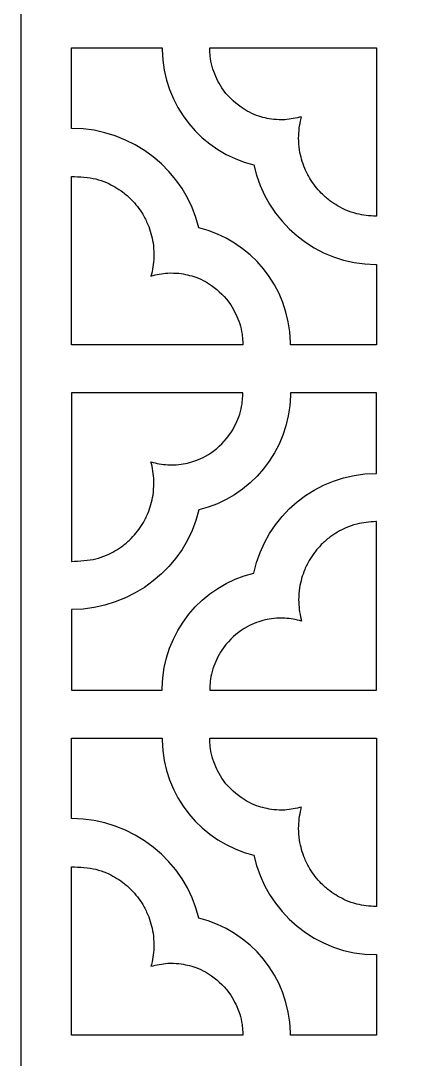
# Model space of a CAD drawing. Header units: centimetres. Extents: x 16.9 to 27.5, y -9.5 to 9.5.
# Drawn here: x 22.828 to 24.485, y 0.616 to 4.998 of the extents above; entities that cross this region are included whole.
import ezdxf

# ---------------------------------------------------------------- set-up
doc = ezdxf.new("R2010")
doc.units = ezdxf.units.CM
doc.header["$MEASUREMENT"] = 0
doc.layers.add('layer 1', color=7, linetype='Continuous')

msp = doc.modelspace()

# ---------------------------------------------------------------- linework, layer by layer
at = {"layer": 'layer 1', "color": 250}
for points, knots in [([(22.82789, 9.5), (22.82789, 9.5), (27.50001, 9.5), (27.50001, 9.5), (27.50001, 9.5), (27.50001, 9.5), (27.50001, -9.5), (27.50001, -9.5), (27.50001, -9.5), (27.50001, -9.5), (22.82789, -9.5), (22.82789, -9.5), (22.82789, -9.5), (22.82789, -9.5), (22.82789, 9.5), (22.82789, 9.5)], [0, 0, 0, 0, 0.2, 0.2, 0.2, 0.2, 0.4, 0.4, 0.4, 0.4, 0.6, 0.6, 0.6, 0.6, 1, 1, 1, 1]), ([(23.96665, 3.63052), (23.96665, 3.63052), (24.32959, 3.63052), (24.32959, 3.63052), (24.32959, 3.63052), (24.32959, 3.63052), (24.32959, 3.97034), (24.32959, 3.97034), (24.32959, 3.97034), (24.32834, 3.97034), (24.32751, 3.97033), (24.32737, 3.97033), (24.32737, 3.97033), (24.07515, 3.97033), (23.86336, 4.15092), (23.81197, 4.3907), (23.81197, 4.3907), (23.59309, 4.4427), (23.4286, 4.64012), (23.42447, 4.87588), (23.42447, 4.87588), (23.42445, 4.87703), (23.42443, 4.88041), (23.42442, 4.88414), (23.42442, 4.88414), (23.42442, 4.88414), (23.04172, 4.88414), (23.04172, 4.88414), (23.04172, 4.88414), (23.04172, 4.88414), (23.04172, 4.54428), (23.04172, 4.54428), (23.04172, 4.54428), (23.04285, 4.54429), (23.04371, 4.54429), (23.04393, 4.54429), (23.04393, 4.54429), (23.29615, 4.54429), (23.52772, 4.36371), (23.57911, 4.12392), (23.57911, 4.12392), (23.79707, 4.07215), (23.9611, 3.87617), (23.96655, 3.64172), (23.96655, 3.64172), (23.96659, 3.63984), (23.96662, 3.63518), (23.96665, 3.63052)], [0, 0, 0, 0, 0.0769231, 0.0769231, 0.0769231, 0.0769231, 0.1538462, 0.1538462, 0.1538462, 0.1538462, 0.2307692, 0.2307692, 0.2307692, 0.2307692, 0.3076923, 0.3076923, 0.3076923, 0.3076923, 0.3846154, 0.3846154, 0.3846154, 0.3846154, 0.4615385, 0.4615385, 0.4615385, 0.4615385, 0.5384615, 0.5384615, 0.5384615, 0.5384615, 0.6153846, 0.6153846, 0.6153846, 0.6153846, 0.6923077, 0.6923077, 0.6923077, 0.6923077, 0.7692308, 0.7692308, 0.7692308, 0.7692308, 0.8461538, 0.8461538, 0.8461538, 0.8461538, 1, 1, 1, 1]), ([(23.62582, 4.88414), (23.62586, 4.87934), (23.62591, 4.87466), (23.62598, 4.87286), (23.62598, 4.87286), (23.62639, 4.86163), (23.62733, 4.85035), (23.62881, 4.83863), (23.62881, 4.83863), (23.63148, 4.82362), (23.63471, 4.80946), (23.63885, 4.79479), (23.63885, 4.79479), (23.6486, 4.76577), (23.66041, 4.74106), (23.67679, 4.71527), (23.67679, 4.71527), (23.67679, 4.71527), (23.69425, 4.6917), (23.69425, 4.6917), (23.69425, 4.6917), (23.72088, 4.66064), (23.74839, 4.63765), (23.78362, 4.61713), (23.78362, 4.61713), (23.79681, 4.61029), (23.80972, 4.60437), (23.8235, 4.59886), (23.8235, 4.59886), (23.84775, 4.59054), (23.87038, 4.58529), (23.89577, 4.58201), (23.89577, 4.58201), (23.91146, 4.5808), (23.92643, 4.58043), (23.94215, 4.58083), (23.94215, 4.58083), (23.96714, 4.58276), (23.98956, 4.58669), (24.01356, 4.59346), (24.01356, 4.59346), (24.01278, 4.59084), (24.01201, 4.58819), (24.01126, 4.58552), (24.01126, 4.58552), (24.00487, 4.55765), (24.00171, 4.53197), (24.00099, 4.50336), (24.00099, 4.50336), (24.00142, 4.48631), (24.00262, 4.47011), (24.00476, 4.45319), (24.00476, 4.45319), (24.00963, 4.42577), (24.01645, 4.40144), (24.02659, 4.37553), (24.02659, 4.37553), (24.03321, 4.36077), (24.04021, 4.34698), (24.04822, 4.33293), (24.04822, 4.33293), (24.06286, 4.30989), (24.07818, 4.2902), (24.09688, 4.27038), (24.09688, 4.27038), (24.10846, 4.25922), (24.12005, 4.24907), (24.13262, 4.23907), (24.13262, 4.23907), (24.15473, 4.22316), (24.17619, 4.21066), (24.2009, 4.19933), (24.2009, 4.19933), (24.21594, 4.19332), (24.23055, 4.18831), (24.24609, 4.18384), (24.24609, 4.18384), (24.27367, 4.17737), (24.29908, 4.17419), (24.32737, 4.17346), (24.32737, 4.17346), (24.3275, 4.17346), (24.32833, 4.17347), (24.32959, 4.17347), (24.32959, 4.17347), (24.32959, 4.17347), (24.32959, 4.88414), (24.32959, 4.88414), (24.32959, 4.88414), (24.32959, 4.88414), (23.62582, 4.88414), (23.62582, 4.88414)], [0, 0, 0, 0, 0.0416667, 0.0416667, 0.0416667, 0.0416667, 0.0833333, 0.0833333, 0.0833333, 0.0833333, 0.125, 0.125, 0.125, 0.125, 0.1666667, 0.1666667, 0.1666667, 0.1666667, 0.2083333, 0.2083333, 0.2083333, 0.2083333, 0.25, 0.25, 0.25, 0.25, 0.2916667, 0.2916667, 0.2916667, 0.2916667, 0.3333333, 0.3333333, 0.3333333, 0.3333333, 0.375, 0.375, 0.375, 0.375, 0.4166667, 0.4166667, 0.4166667, 0.4166667, 0.4583333, 0.4583333, 0.4583333, 0.4583333, 0.5, 0.5, 0.5, 0.5, 0.5416667, 0.5416667, 0.5416667, 0.5416667, 0.5833333, 0.5833333, 0.5833333, 0.5833333, 0.625, 0.625, 0.625, 0.625, 0.6666667, 0.6666667, 0.6666667, 0.6666667, 0.7083333, 0.7083333, 0.7083333, 0.7083333, 0.75, 0.75, 0.75, 0.75, 0.7916667, 0.7916667, 0.7916667, 0.7916667, 0.8333333, 0.8333333, 0.8333333, 0.8333333, 0.875, 0.875, 0.875, 0.875, 0.9166667, 0.9166667, 0.9166667, 0.9166667, 1, 1, 1, 1]), ([(23.04172, 3.63052), (23.04172, 3.63052), (23.76525, 3.63052), (23.76525, 3.63052), (23.76525, 3.63052), (23.76519, 3.63609), (23.7651, 3.642), (23.76499, 3.64457), (23.76499, 3.64457), (23.76453, 3.65488), (23.76362, 3.66525), (23.76227, 3.67599), (23.76227, 3.67599), (23.7596, 3.691), (23.75637, 3.70516), (23.75223, 3.71983), (23.75223, 3.71983), (23.74248, 3.74886), (23.73067, 3.77356), (23.71429, 3.79935), (23.71429, 3.79935), (23.71429, 3.79935), (23.69683, 3.82293), (23.69683, 3.82293), (23.69683, 3.82293), (23.6702, 3.85398), (23.64269, 3.87698), (23.60746, 3.8975), (23.60746, 3.8975), (23.59427, 3.90434), (23.58136, 3.91025), (23.56758, 3.91576), (23.56758, 3.91576), (23.54333, 3.92408), (23.52071, 3.92934), (23.49531, 3.93261), (23.49531, 3.93261), (23.47962, 3.93383), (23.46465, 3.9342), (23.44893, 3.93379), (23.44893, 3.93379), (23.42394, 3.93186), (23.40152, 3.92794), (23.37752, 3.92117), (23.37752, 3.92117), (23.3783, 3.92379), (23.37907, 3.92643), (23.37982, 3.9291), (23.37982, 3.9291), (23.38621, 3.95697), (23.38937, 3.98266), (23.39009, 4.01126), (23.39009, 4.01126), (23.38966, 4.02831), (23.38846, 4.04451), (23.38632, 4.06143), (23.38632, 4.06143), (23.38145, 4.08886), (23.37463, 4.11318), (23.36449, 4.13909), (23.36449, 4.13909), (23.35787, 4.15386), (23.35087, 4.16765), (23.34286, 4.18169), (23.34286, 4.18169), (23.32822, 4.20474), (23.3129, 4.22443), (23.2942, 4.24424), (23.2942, 4.24424), (23.28262, 4.25541), (23.27103, 4.26556), (23.25846, 4.27556), (23.25846, 4.27556), (23.23635, 4.29147), (23.21489, 4.30397), (23.19018, 4.31529), (23.19018, 4.31529), (23.17515, 4.3213), (23.16053, 4.32631), (23.14499, 4.33079), (23.14499, 4.33079), (23.11741, 4.33725), (23.07222, 4.34044), (23.04393, 4.34117), (23.04393, 4.34117), (23.04371, 4.34116), (23.04285, 4.34115), (23.04172, 4.34115), (23.04172, 4.34115), (23.04172, 4.34115), (23.04172, 3.63052), (23.04172, 3.63052)], [0, 0, 0, 0, 0.0416667, 0.0416667, 0.0416667, 0.0416667, 0.0833333, 0.0833333, 0.0833333, 0.0833333, 0.125, 0.125, 0.125, 0.125, 0.1666667, 0.1666667, 0.1666667, 0.1666667, 0.2083333, 0.2083333, 0.2083333, 0.2083333, 0.25, 0.25, 0.25, 0.25, 0.2916667, 0.2916667, 0.2916667, 0.2916667, 0.3333333, 0.3333333, 0.3333333, 0.3333333, 0.375, 0.375, 0.375, 0.375, 0.4166667, 0.4166667, 0.4166667, 0.4166667, 0.4583333, 0.4583333, 0.4583333, 0.4583333, 0.5, 0.5, 0.5, 0.5, 0.5416667, 0.5416667, 0.5416667, 0.5416667, 0.5833333, 0.5833333, 0.5833333, 0.5833333, 0.625, 0.625, 0.625, 0.625, 0.6666667, 0.6666667, 0.6666667, 0.6666667, 0.7083333, 0.7083333, 0.7083333, 0.7083333, 0.75, 0.75, 0.75, 0.75, 0.7916667, 0.7916667, 0.7916667, 0.7916667, 0.8333333, 0.8333333, 0.8333333, 0.8333333, 0.875, 0.875, 0.875, 0.875, 0.9166667, 0.9166667, 0.9166667, 0.9166667, 1, 1, 1, 1]), ([(23.04172, 3.42746), (23.04172, 3.42746), (23.76525, 3.42746), (23.76525, 3.42746), (23.76525, 3.42746), (23.76519, 3.4219), (23.7651, 3.41599), (23.76499, 3.41342), (23.76499, 3.41342), (23.76453, 3.40311), (23.76362, 3.39274), (23.76227, 3.382), (23.76227, 3.382), (23.7596, 3.36699), (23.75637, 3.35282), (23.75223, 3.33816), (23.75223, 3.33816), (23.74248, 3.30913), (23.73067, 3.28442), (23.71429, 3.25864), (23.71429, 3.25864), (23.71429, 3.25864), (23.69683, 3.23506), (23.69683, 3.23506), (23.69683, 3.23506), (23.6702, 3.20401), (23.64269, 3.18101), (23.60746, 3.16049), (23.60746, 3.16049), (23.59427, 3.15365), (23.58136, 3.14774), (23.56758, 3.14223), (23.56758, 3.14223), (23.54333, 3.13391), (23.52071, 3.12865), (23.49531, 3.12537), (23.49531, 3.12537), (23.47962, 3.12416), (23.46465, 3.12379), (23.44893, 3.12419), (23.44893, 3.12419), (23.42394, 3.12612), (23.40152, 3.13005), (23.37752, 3.13682), (23.37752, 3.13682), (23.3783, 3.1342), (23.37907, 3.13156), (23.37982, 3.12889), (23.37982, 3.12889), (23.38621, 3.10102), (23.38937, 3.07533), (23.39009, 3.04673), (23.39009, 3.04673), (23.38966, 3.02968), (23.38846, 3.01348), (23.38632, 2.99655), (23.38632, 2.99655), (23.38145, 2.96913), (23.37463, 2.94481), (23.36449, 2.9189), (23.36449, 2.9189), (23.35787, 2.90413), (23.35087, 2.89034), (23.34286, 2.87629), (23.34286, 2.87629), (23.32822, 2.85325), (23.3129, 2.83356), (23.2942, 2.81375), (23.2942, 2.81375), (23.28262, 2.80258), (23.27103, 2.79243), (23.25846, 2.78243), (23.25846, 2.78243), (23.23635, 2.76652), (23.21489, 2.75402), (23.19018, 2.7427), (23.19018, 2.7427), (23.17515, 2.73669), (23.16053, 2.73168), (23.14499, 2.7272), (23.14499, 2.7272), (23.11741, 2.72074), (23.07222, 2.71755), (23.04393, 2.71682), (23.04393, 2.71682), (23.04371, 2.71683), (23.04285, 2.71684), (23.04172, 2.71684), (23.04172, 2.71684), (23.04172, 2.71684), (23.04172, 3.42746), (23.04172, 3.42746)], [0, 0, 0, 0, 0.0416667, 0.0416667, 0.0416667, 0.0416667, 0.0833333, 0.0833333, 0.0833333, 0.0833333, 0.125, 0.125, 0.125, 0.125, 0.1666667, 0.1666667, 0.1666667, 0.1666667, 0.2083333, 0.2083333, 0.2083333, 0.2083333, 0.25, 0.25, 0.25, 0.25, 0.2916667, 0.2916667, 0.2916667, 0.2916667, 0.3333333, 0.3333333, 0.3333333, 0.3333333, 0.375, 0.375, 0.375, 0.375, 0.4166667, 0.4166667, 0.4166667, 0.4166667, 0.4583333, 0.4583333, 0.4583333, 0.4583333, 0.5, 0.5, 0.5, 0.5, 0.5416667, 0.5416667, 0.5416667, 0.5416667, 0.5833333, 0.5833333, 0.5833333, 0.5833333, 0.625, 0.625, 0.625, 0.625, 0.6666667, 0.6666667, 0.6666667, 0.6666667, 0.7083333, 0.7083333, 0.7083333, 0.7083333, 0.75, 0.75, 0.75, 0.75, 0.7916667, 0.7916667, 0.7916667, 0.7916667, 0.8333333, 0.8333333, 0.8333333, 0.8333333, 0.875, 0.875, 0.875, 0.875, 0.9166667, 0.9166667, 0.9166667, 0.9166667, 1, 1, 1, 1]), ([(23.96665, 3.42746), (23.96665, 3.42746), (24.32959, 3.42746), (24.32959, 3.42746), (24.32959, 3.42746), (24.32959, 3.42746), (24.32959, 3.08765), (24.32959, 3.08765), (24.32959, 3.08765), (24.32834, 3.08765), (24.32751, 3.08766), (24.32737, 3.08766), (24.32737, 3.08766), (24.07515, 3.08766), (23.86336, 2.90707), (23.81197, 2.66729), (23.81197, 2.66729), (23.59309, 2.61529), (23.4286, 2.41787), (23.42447, 2.18211), (23.42447, 2.18211), (23.42445, 2.18096), (23.42443, 2.17758), (23.42442, 2.17385), (23.42442, 2.17385), (23.42442, 2.17385), (23.04172, 2.17385), (23.04172, 2.17385), (23.04172, 2.17385), (23.04172, 2.17385), (23.04172, 2.51371), (23.04172, 2.51371), (23.04172, 2.51371), (23.04285, 2.5137), (23.04371, 2.5137), (23.04393, 2.5137), (23.04393, 2.5137), (23.29615, 2.5137), (23.52772, 2.69428), (23.57911, 2.93407), (23.57911, 2.93407), (23.79707, 2.98584), (23.9611, 3.18182), (23.96655, 3.41627), (23.96655, 3.41627), (23.96659, 3.41815), (23.96662, 3.42281), (23.96665, 3.42746)], [0, 0, 0, 0, 0.0769231, 0.0769231, 0.0769231, 0.0769231, 0.1538462, 0.1538462, 0.1538462, 0.1538462, 0.2307692, 0.2307692, 0.2307692, 0.2307692, 0.3076923, 0.3076923, 0.3076923, 0.3076923, 0.3846154, 0.3846154, 0.3846154, 0.3846154, 0.4615385, 0.4615385, 0.4615385, 0.4615385, 0.5384615, 0.5384615, 0.5384615, 0.5384615, 0.6153846, 0.6153846, 0.6153846, 0.6153846, 0.6923077, 0.6923077, 0.6923077, 0.6923077, 0.7692308, 0.7692308, 0.7692308, 0.7692308, 0.8461538, 0.8461538, 0.8461538, 0.8461538, 1, 1, 1, 1]), ([(23.62582, 2.17385), (23.62586, 2.17865), (23.62591, 2.18333), (23.62598, 2.18513), (23.62598, 2.18513), (23.62639, 2.19636), (23.62733, 2.20764), (23.62881, 2.21936), (23.62881, 2.21936), (23.63148, 2.23436), (23.63471, 2.24853), (23.63885, 2.2632), (23.63885, 2.2632), (23.6486, 2.29222), (23.66041, 2.31693), (23.67679, 2.34272), (23.67679, 2.34272), (23.67679, 2.34272), (23.69425, 2.36629), (23.69425, 2.36629), (23.69425, 2.36629), (23.72088, 2.39735), (23.74839, 2.42034), (23.78362, 2.44086), (23.78362, 2.44086), (23.79681, 2.4477), (23.80972, 2.45362), (23.8235, 2.45913), (23.8235, 2.45913), (23.84775, 2.46745), (23.87038, 2.4727), (23.89577, 2.47598), (23.89577, 2.47598), (23.91146, 2.47719), (23.92643, 2.47756), (23.94215, 2.47716), (23.94215, 2.47716), (23.96714, 2.47523), (23.98956, 2.4713), (24.01356, 2.46453), (24.01356, 2.46453), (24.01278, 2.46715), (24.01201, 2.4698), (24.01126, 2.47247), (24.01126, 2.47247), (24.00487, 2.50034), (24.00171, 2.52602), (24.00099, 2.55463), (24.00099, 2.55463), (24.00142, 2.57167), (24.00262, 2.58788), (24.00476, 2.6048), (24.00476, 2.6048), (24.00963, 2.63222), (24.01645, 2.65655), (24.02659, 2.68246), (24.02659, 2.68246), (24.03321, 2.69722), (24.04021, 2.71101), (24.04822, 2.72506), (24.04822, 2.72506), (24.06286, 2.7481), (24.07818, 2.76779), (24.09688, 2.78761), (24.09688, 2.78761), (24.10846, 2.79877), (24.12005, 2.80892), (24.13262, 2.81892), (24.13262, 2.81892), (24.15473, 2.83483), (24.17619, 2.84733), (24.2009, 2.85866), (24.2009, 2.85866), (24.21594, 2.86467), (24.23055, 2.86968), (24.24609, 2.87415), (24.24609, 2.87415), (24.27367, 2.88062), (24.29908, 2.8838), (24.32737, 2.88453), (24.32737, 2.88453), (24.3275, 2.88453), (24.32833, 2.88452), (24.32959, 2.88452), (24.32959, 2.88452), (24.32959, 2.88452), (24.32959, 2.17385), (24.32959, 2.17385), (24.32959, 2.17385), (24.32959, 2.17385), (23.62582, 2.17385), (23.62582, 2.17385)], [0, 0, 0, 0, 0.0416667, 0.0416667, 0.0416667, 0.0416667, 0.0833333, 0.0833333, 0.0833333, 0.0833333, 0.125, 0.125, 0.125, 0.125, 0.1666667, 0.1666667, 0.1666667, 0.1666667, 0.2083333, 0.2083333, 0.2083333, 0.2083333, 0.25, 0.25, 0.25, 0.25, 0.2916667, 0.2916667, 0.2916667, 0.2916667, 0.3333333, 0.3333333, 0.3333333, 0.3333333, 0.375, 0.375, 0.375, 0.375, 0.4166667, 0.4166667, 0.4166667, 0.4166667, 0.4583333, 0.4583333, 0.4583333, 0.4583333, 0.5, 0.5, 0.5, 0.5, 0.5416667, 0.5416667, 0.5416667, 0.5416667, 0.5833333, 0.5833333, 0.5833333, 0.5833333, 0.625, 0.625, 0.625, 0.625, 0.6666667, 0.6666667, 0.6666667, 0.6666667, 0.7083333, 0.7083333, 0.7083333, 0.7083333, 0.75, 0.75, 0.75, 0.75, 0.7916667, 0.7916667, 0.7916667, 0.7916667, 0.8333333, 0.8333333, 0.8333333, 0.8333333, 0.875, 0.875, 0.875, 0.875, 0.9166667, 0.9166667, 0.9166667, 0.9166667, 1, 1, 1, 1]), ([(23.96665, 0.71716), (23.96665, 0.71716), (24.32959, 0.71716), (24.32959, 0.71716), (24.32959, 0.71716), (24.32959, 0.71716), (24.32959, 1.05698), (24.32959, 1.05698), (24.32959, 1.05698), (24.32834, 1.05698), (24.32751, 1.05697), (24.32737, 1.05697), (24.32737, 1.05697), (24.07515, 1.05697), (23.86336, 1.23756), (23.81197, 1.47734), (23.81197, 1.47734), (23.59309, 1.52933), (23.4286, 1.72675), (23.42447, 1.96252), (23.42447, 1.96252), (23.42445, 1.96367), (23.42443, 1.96704), (23.42442, 1.97078), (23.42442, 1.97078), (23.42442, 1.97078), (23.04172, 1.97078), (23.04172, 1.97078), (23.04172, 1.97078), (23.04172, 1.97078), (23.04172, 1.63092), (23.04172, 1.63092), (23.04172, 1.63092), (23.04285, 1.63092), (23.04371, 1.63093), (23.04393, 1.63093), (23.04393, 1.63093), (23.29615, 1.63093), (23.52772, 1.45034), (23.57911, 1.21056), (23.57911, 1.21056), (23.79707, 1.15879), (23.9611, 0.96281), (23.96655, 0.72836), (23.96655, 0.72836), (23.96659, 0.72648), (23.96662, 0.72181), (23.96665, 0.71716)], [0, 0, 0, 0, 0.0769231, 0.0769231, 0.0769231, 0.0769231, 0.1538462, 0.1538462, 0.1538462, 0.1538462, 0.2307692, 0.2307692, 0.2307692, 0.2307692, 0.3076923, 0.3076923, 0.3076923, 0.3076923, 0.3846154, 0.3846154, 0.3846154, 0.3846154, 0.4615385, 0.4615385, 0.4615385, 0.4615385, 0.5384615, 0.5384615, 0.5384615, 0.5384615, 0.6153846, 0.6153846, 0.6153846, 0.6153846, 0.6923077, 0.6923077, 0.6923077, 0.6923077, 0.7692308, 0.7692308, 0.7692308, 0.7692308, 0.8461538, 0.8461538, 0.8461538, 0.8461538, 1, 1, 1, 1]), ([(23.62582, 1.97078), (23.62586, 1.96597), (23.62591, 1.96129), (23.62598, 1.9595), (23.62598, 1.9595), (23.62639, 1.94826), (23.62733, 1.93699), (23.62881, 1.92527), (23.62881, 1.92527), (23.63148, 1.91026), (23.63471, 1.8961), (23.63885, 1.88143), (23.63885, 1.88143), (23.6486, 1.85241), (23.66041, 1.8277), (23.67679, 1.80191), (23.67679, 1.80191), (23.67679, 1.80191), (23.69425, 1.77834), (23.69425, 1.77834), (23.69425, 1.77834), (23.72088, 1.74728), (23.74839, 1.72428), (23.78362, 1.70377), (23.78362, 1.70377), (23.79681, 1.69692), (23.80972, 1.69101), (23.8235, 1.6855), (23.8235, 1.6855), (23.84775, 1.67718), (23.87038, 1.67193), (23.89577, 1.66865), (23.89577, 1.66865), (23.91146, 1.66744), (23.92643, 1.66706), (23.94215, 1.66747), (23.94215, 1.66747), (23.96714, 1.6694), (23.98956, 1.67333), (24.01356, 1.6801), (24.01356, 1.6801), (24.01278, 1.67747), (24.01201, 1.67483), (24.01126, 1.67216), (24.01126, 1.67216), (24.00487, 1.64429), (24.00171, 1.61861), (24.00099, 1.59), (24.00099, 1.59), (24.00142, 1.57295), (24.00262, 1.55675), (24.00476, 1.53983), (24.00476, 1.53983), (24.00963, 1.51241), (24.01645, 1.48808), (24.02659, 1.46217), (24.02659, 1.46217), (24.03321, 1.44741), (24.04021, 1.43362), (24.04822, 1.41957), (24.04822, 1.41957), (24.06286, 1.39653), (24.07818, 1.37684), (24.09688, 1.35702), (24.09688, 1.35702), (24.10846, 1.34586), (24.12005, 1.3357), (24.13262, 1.32571), (24.13262, 1.32571), (24.15473, 1.30979), (24.17619, 1.2973), (24.2009, 1.28597), (24.2009, 1.28597), (24.21594, 1.27996), (24.23055, 1.27495), (24.24609, 1.27047), (24.24609, 1.27047), (24.27367, 1.26401), (24.29908, 1.26082), (24.32737, 1.2601), (24.32737, 1.2601), (24.3275, 1.2601), (24.32833, 1.26011), (24.32959, 1.26011), (24.32959, 1.26011), (24.32959, 1.26011), (24.32959, 1.97078), (24.32959, 1.97078), (24.32959, 1.97078), (24.32959, 1.97078), (23.62582, 1.97078), (23.62582, 1.97078)], [0, 0, 0, 0, 0.0416667, 0.0416667, 0.0416667, 0.0416667, 0.0833333, 0.0833333, 0.0833333, 0.0833333, 0.125, 0.125, 0.125, 0.125, 0.1666667, 0.1666667, 0.1666667, 0.1666667, 0.2083333, 0.2083333, 0.2083333, 0.2083333, 0.25, 0.25, 0.25, 0.25, 0.2916667, 0.2916667, 0.2916667, 0.2916667, 0.3333333, 0.3333333, 0.3333333, 0.3333333, 0.375, 0.375, 0.375, 0.375, 0.4166667, 0.4166667, 0.4166667, 0.4166667, 0.4583333, 0.4583333, 0.4583333, 0.4583333, 0.5, 0.5, 0.5, 0.5, 0.5416667, 0.5416667, 0.5416667, 0.5416667, 0.5833333, 0.5833333, 0.5833333, 0.5833333, 0.625, 0.625, 0.625, 0.625, 0.6666667, 0.6666667, 0.6666667, 0.6666667, 0.7083333, 0.7083333, 0.7083333, 0.7083333, 0.75, 0.75, 0.75, 0.75, 0.7916667, 0.7916667, 0.7916667, 0.7916667, 0.8333333, 0.8333333, 0.8333333, 0.8333333, 0.875, 0.875, 0.875, 0.875, 0.9166667, 0.9166667, 0.9166667, 0.9166667, 1, 1, 1, 1]), ([(23.04172, 0.71716), (23.04172, 0.71716), (23.76525, 0.71716), (23.76525, 0.71716), (23.76525, 0.71716), (23.76519, 0.72273), (23.7651, 0.72863), (23.76499, 0.73121), (23.76499, 0.73121), (23.76453, 0.74152), (23.76362, 0.75189), (23.76227, 0.76263), (23.76227, 0.76263), (23.7596, 0.77764), (23.75637, 0.7918), (23.75223, 0.80647), (23.75223, 0.80647), (23.74248, 0.83549), (23.73067, 0.8602), (23.71429, 0.88599), (23.71429, 0.88599), (23.71429, 0.88599), (23.69683, 0.90956), (23.69683, 0.90956), (23.69683, 0.90956), (23.6702, 0.94062), (23.64269, 0.96362), (23.60746, 0.98413), (23.60746, 0.98413), (23.59427, 0.99098), (23.58136, 0.99689), (23.56758, 1.0024), (23.56758, 1.0024), (23.54333, 1.01072), (23.52071, 1.01597), (23.49531, 1.01925), (23.49531, 1.01925), (23.47962, 1.02046), (23.46465, 1.02084), (23.44893, 1.02043), (23.44893, 1.02043), (23.42394, 1.0185), (23.40152, 1.01457), (23.37752, 1.00781), (23.37752, 1.00781), (23.3783, 1.01043), (23.37907, 1.01307), (23.37982, 1.01574), (23.37982, 1.01574), (23.38621, 1.04361), (23.38937, 1.06929), (23.39009, 1.0979), (23.39009, 1.0979), (23.38966, 1.11495), (23.38846, 1.13115), (23.38632, 1.14807), (23.38632, 1.14807), (23.38145, 1.17549), (23.37463, 1.19982), (23.36449, 1.22573), (23.36449, 1.22573), (23.35787, 1.24049), (23.35087, 1.25429), (23.34286, 1.26833), (23.34286, 1.26833), (23.32822, 1.29137), (23.3129, 1.31106), (23.2942, 1.33088), (23.2942, 1.33088), (23.28262, 1.34204), (23.27103, 1.3522), (23.25846, 1.3622), (23.25846, 1.3622), (23.23635, 1.37811), (23.21489, 1.3906), (23.19018, 1.40193), (23.19018, 1.40193), (23.17515, 1.40794), (23.16053, 1.41295), (23.14499, 1.41743), (23.14499, 1.41743), (23.11741, 1.42389), (23.07222, 1.42708), (23.04393, 1.4278), (23.04393, 1.4278), (23.04371, 1.4278), (23.04285, 1.42779), (23.04172, 1.42778), (23.04172, 1.42778), (23.04172, 1.42778), (23.04172, 0.71716), (23.04172, 0.71716)], [0, 0, 0, 0, 0.0416667, 0.0416667, 0.0416667, 0.0416667, 0.0833333, 0.0833333, 0.0833333, 0.0833333, 0.125, 0.125, 0.125, 0.125, 0.1666667, 0.1666667, 0.1666667, 0.1666667, 0.2083333, 0.2083333, 0.2083333, 0.2083333, 0.25, 0.25, 0.25, 0.25, 0.2916667, 0.2916667, 0.2916667, 0.2916667, 0.3333333, 0.3333333, 0.3333333, 0.3333333, 0.375, 0.375, 0.375, 0.375, 0.4166667, 0.4166667, 0.4166667, 0.4166667, 0.4583333, 0.4583333, 0.4583333, 0.4583333, 0.5, 0.5, 0.5, 0.5, 0.5416667, 0.5416667, 0.5416667, 0.5416667, 0.5833333, 0.5833333, 0.5833333, 0.5833333, 0.625, 0.625, 0.625, 0.625, 0.6666667, 0.6666667, 0.6666667, 0.6666667, 0.7083333, 0.7083333, 0.7083333, 0.7083333, 0.75, 0.75, 0.75, 0.75, 0.7916667, 0.7916667, 0.7916667, 0.7916667, 0.8333333, 0.8333333, 0.8333333, 0.8333333, 0.875, 0.875, 0.875, 0.875, 0.9166667, 0.9166667, 0.9166667, 0.9166667, 1, 1, 1, 1])]:
    msp.add_open_spline(points, degree=3, knots=knots, dxfattribs=at)

doc.saveas('drawing.dxf')
